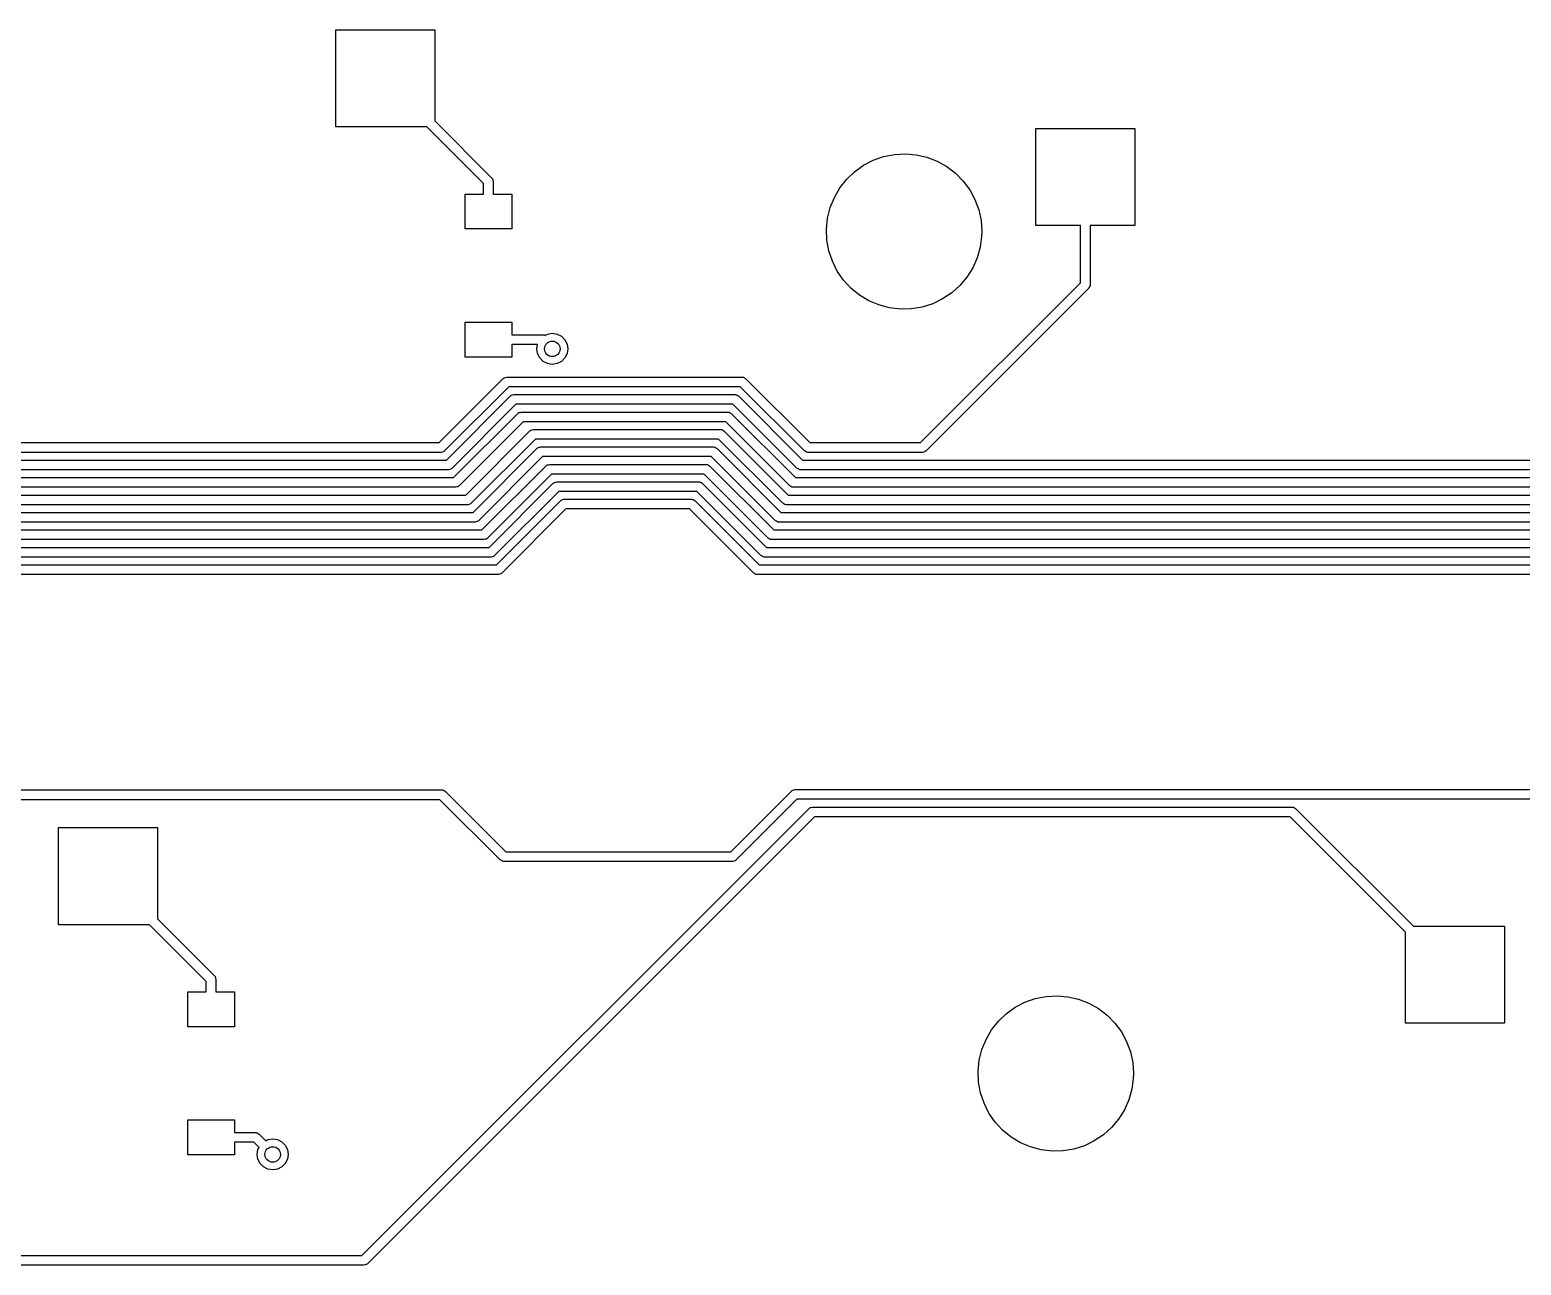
# Model space of a CAD drawing. Extents: x -27 to 355, y -108 to 35.
# Drawn here: x 8.59 to 47, y -106.12 to -74.31 of the extents above; entities that cross this region are included whole.
import ezdxf

# ---------------------------------------------------------------- set-up
doc = ezdxf.new("R2010")
doc.units = 0
doc.layers.add('BLACK', color=7, linetype='CONTINUOUS')

msp = doc.modelspace()

# ---------------------------------------------------------------- linework, layer by layer
at = {"layer": 'BLACK', "linetype": 'CONTINUOUS'}
for p, q in [((16.4733, -76.8053), (16.4733, -74.3053)), ((16.4733, -74.3053), (19.0233, -74.3053)), ((19.0233, -74.3053), (19.0233, -76.6535)), ((18.8215, -76.8053), (16.4733, -76.8053)), ((20.2812, -78.2651), (18.8215, -76.8053)), ((19.0233, -76.6535), (20.4946, -78.1249)), ((34.5025, -79.3453), (34.5025, -76.8453)), ((34.5025, -76.8453), (37.0525, -76.8453)), ((37.0525, -76.8453), (37.0525, -79.3453)), ((30.3178, -77.6652), (30.5844, -77.5716)), ((30.5844, -77.5716), (30.8614, -77.5165)), ((30.8614, -77.5165), (31.1435, -77.5009)), ((31.1435, -77.5009), (31.425, -77.5253)), ((31.425, -77.5253), (31.7002, -77.5891)), ((29.6328, -78.1547), (29.8373, -77.9597)), ((29.8373, -77.9597), (30.0671, -77.7954)), ((30.0671, -77.7954), (30.3178, -77.6652)), ((31.7002, -77.5891), (31.9637, -77.691)), ((31.9637, -77.691), (32.2101, -77.8291)), ((32.2101, -77.8291), (32.4347, -78.0005)), ((20.2812, -78.5353), (20.2812, -78.2651)), ((20.4946, -78.1249), (20.508, -78.1427)), ((20.508, -78.1427), (20.5114, -78.1458)), ((20.5114, -78.1458), (20.5122, -78.1485)), ((20.5122, -78.1485), (20.5161, -78.1537)), ((20.5161, -78.1537), (20.5226, -78.1838)), ((20.5226, -78.1838), (20.5312, -78.2133)), ((20.5312, -78.2133), (20.5312, -78.5353)), ((29.4579, -78.3765), (29.6328, -78.1547)), ((32.4347, -78.0005), (32.6329, -78.2018)), ((32.6329, -78.2018), (32.8008, -78.429)), ((19.8062, -79.4353), (19.8062, -78.5353)), ((19.8062, -78.5353), (20.2812, -78.5353)), ((20.5312, -78.5353), (21.0062, -78.5353)), ((21.0062, -78.5353), (21.0062, -79.4353)), ((29.21, -78.8827), (29.316, -78.6208)), ((29.316, -78.6208), (29.4579, -78.3765)), ((32.8008, -78.429), (32.9349, -78.6777)), ((32.9349, -78.6777), (33.0327, -78.9427)), ((29.1419, -79.1568), (29.21, -78.8827)), ((33.0327, -78.9427), (33.0921, -79.2189)), ((21.0062, -79.4353), (19.8062, -79.4353)), ((29.1131, -79.4379), (29.1419, -79.1568)), ((29.1242, -79.7202), (29.1131, -79.4379)), ((33.0921, -79.2189), (33.1121, -79.5007)), ((33.1121, -79.5007), (33.1082, -79.6263)), ((35.6525, -79.3453), (34.5025, -79.3453)), ((35.6525, -80.8214), (35.6525, -79.3453)), ((37.0525, -79.3453), (35.9025, -79.3453)), ((35.9025, -79.3453), (35.9025, -80.8732)), ((29.1749, -79.9981), (29.1242, -79.7202)), ((33.1082, -79.6263), (33.0705, -79.9063)), ((29.2643, -80.2661), (29.1749, -79.9981)), ((29.3906, -80.5188), (29.2643, -80.2661)), ((32.9939, -80.1782), (32.8796, -80.4366)), ((33.0705, -79.9063), (32.9939, -80.1782)), ((29.5512, -80.7512), (29.3906, -80.5188)), ((32.8796, -80.4366), (32.7301, -80.6763)), ((29.743, -80.9586), (29.5512, -80.7512)), ((29.9621, -81.137), (29.743, -80.9586)), ((31.5348, -84.9391), (35.6525, -80.8214)), ((35.8659, -80.9616), (31.675, -85.1525)), ((32.5484, -80.8925), (32.3379, -81.081)), ((32.7301, -80.6763), (32.5484, -80.8925)), ((35.8806, -80.9346), (35.8659, -80.9616)), ((35.8974, -80.9087), (35.8806, -80.9346)), ((35.8983, -80.9023), (35.8974, -80.9087)), ((35.8996, -80.8998), (35.8983, -80.9023)), ((35.9025, -80.8732), (35.8993, -80.8952)), ((35.8993, -80.8952), (35.8996, -80.8998)), ((30.2041, -81.2827), (29.9621, -81.137)), ((30.4643, -81.3929), (30.2041, -81.2827)), ((30.7373, -81.4653), (30.4643, -81.3929)), ((31.8483, -81.3603), (31.579, -81.4454)), ((32.103, -81.238), (31.8483, -81.3603)), ((32.3379, -81.081), (32.103, -81.238)), ((31.0179, -81.4985), (30.7373, -81.4653)), ((31.3003, -81.4918), (31.0179, -81.4985)), ((31.579, -81.4454), (31.3003, -81.4918)), ((19.8062, -82.7353), (19.8062, -81.8353)), ((19.8062, -81.8353), (21.0062, -81.8353)), ((21.0062, -81.8353), (21.0062, -82.1603)), ((21.0062, -82.1603), (21.8125, -82.1603)), ((21.8125, -82.1603), (21.8345, -82.1635)), ((21.8345, -82.1635), (21.8391, -82.1632)), ((21.8391, -82.1632), (21.8416, -82.1645)), ((21.8416, -82.1645), (21.848, -82.1654)), ((21.848, -82.1654), (21.8626, -82.1749)), ((21.8626, -82.1749), (21.9264, -82.1424)), ((21.9264, -82.1424), (22.05, -82.1228)), ((22.05, -82.1228), (22.1736, -82.1424)), ((22.1736, -82.1424), (22.2851, -82.1992)), ((21.6678, -82.4103), (21.0062, -82.4103)), ((21.0062, -82.4103), (21.0062, -82.7353)), ((21.65, -82.5228), (21.6678, -82.4103)), ((21.6696, -82.6464), (21.65, -82.5228)), ((22.2851, -82.1992), (22.3736, -82.2877)), ((22.3736, -82.2877), (22.4304, -82.3992)), ((22.4304, -82.3992), (22.45, -82.5228)), ((22.45, -82.5228), (22.4304, -82.6464)), ((21.0062, -82.7353), (19.8062, -82.7353)), ((21.7264, -82.7579), (21.6696, -82.6464)), ((21.8149, -82.8464), (21.7264, -82.7579)), ((21.9264, -82.9032), (21.8149, -82.8464)), ((22.05, -82.9228), (21.9264, -82.9032)), ((22.1736, -82.9032), (22.05, -82.9228)), ((22.2851, -82.8464), (22.1736, -82.9032)), ((22.3736, -82.7579), (22.2851, -82.8464)), ((22.4304, -82.6464), (22.3736, -82.7579)), ((19.1354, -84.9391), (20.7877, -83.2869)), ((20.7877, -83.2869), (20.8056, -83.2735)), ((20.8056, -83.2735), (20.8086, -83.27)), ((20.8086, -83.27), (20.8113, -83.2693)), ((20.8113, -83.2693), (20.8165, -83.2654)), ((20.8165, -83.2654), (20.8466, -83.2589)), ((20.8466, -83.2589), (20.8761, -83.2502)), ((20.8761, -83.2502), (26.9421, -83.2502)), ((26.9421, -83.2502), (26.9641, -83.2534)), ((26.9641, -83.2534), (26.9687, -83.2531)), ((26.9687, -83.2531), (26.9712, -83.2545)), ((26.9712, -83.2545), (26.9776, -83.2554)), ((26.9776, -83.2554), (27.0035, -83.2721)), ((27.0035, -83.2721), (27.0305, -83.2869)), ((27.0305, -83.2869), (28.6828, -84.9391)), ((20.9279, -83.5002), (19.2756, -85.1525)), ((26.8903, -83.5002), (20.9279, -83.5002)), ((20.9739, -83.7364), (20.9918, -83.7231)), ((20.9918, -83.7231), (20.9948, -83.7196)), ((20.9948, -83.7196), (20.9975, -83.7188)), ((20.9975, -83.7188), (21.0027, -83.7149)), ((21.0027, -83.7149), (21.0328, -83.7084)), ((21.0328, -83.7084), (21.0623, -83.6998)), ((21.0623, -83.6998), (26.7559, -83.6998)), ((26.7559, -83.6998), (26.7779, -83.703)), ((26.7779, -83.703), (26.7825, -83.7026)), ((26.7825, -83.7026), (26.785, -83.704)), ((26.785, -83.704), (26.7914, -83.7049)), ((26.7914, -83.7049), (26.8173, -83.7216)), ((26.8173, -83.7216), (26.8443, -83.7364)), ((28.5426, -85.1525), (26.8903, -83.5002)), ((19.3216, -85.3887), (20.9739, -83.7364)), ((21.1141, -83.9498), (19.4618, -85.602)), ((26.7041, -83.9498), (21.1141, -83.9498)), ((28.3564, -85.602), (26.7041, -83.9498)), ((26.8443, -83.7364), (28.4966, -85.3887)), ((19.5078, -85.8382), (21.1601, -84.1859)), ((21.3003, -84.3993), (19.648, -86.0516)), ((21.1601, -84.1859), (21.178, -84.1726)), ((21.178, -84.1726), (21.181, -84.1691)), ((21.181, -84.1691), (21.1837, -84.1683)), ((21.1837, -84.1683), (21.1889, -84.1644)), ((21.1889, -84.1644), (21.219, -84.1579)), ((21.219, -84.1579), (21.2485, -84.1493)), ((21.2485, -84.1493), (26.5697, -84.1493)), ((26.5179, -84.3993), (21.3003, -84.3993)), ((28.1702, -86.0516), (26.5179, -84.3993)), ((26.5697, -84.1493), (26.5917, -84.1525)), ((26.5917, -84.1525), (26.5963, -84.1521)), ((26.5963, -84.1521), (26.5988, -84.1535)), ((26.5988, -84.1535), (26.6052, -84.1544)), ((26.6052, -84.1544), (26.6311, -84.1711)), ((26.6311, -84.1711), (26.6581, -84.1859)), ((26.6581, -84.1859), (28.3104, -85.8382)), ((19.8226, -86.2877), (21.4749, -84.6354)), ((21.6151, -84.8488), (19.9628, -86.5011)), ((21.4749, -84.6354), (21.4927, -84.6221)), ((21.4927, -84.6221), (21.4958, -84.6186)), ((21.4958, -84.6186), (21.4985, -84.6178)), ((21.4985, -84.6178), (21.5036, -84.6139)), ((21.5036, -84.6139), (21.5337, -84.6075)), ((21.5337, -84.6075), (21.5633, -84.5988)), ((21.5633, -84.5988), (26.3835, -84.5988)), ((26.3317, -84.8488), (21.6151, -84.8488)), ((27.984, -86.5011), (26.3317, -84.8488)), ((26.3835, -84.5988), (26.4055, -84.602)), ((26.4055, -84.602), (26.4101, -84.6017)), ((26.4101, -84.6017), (26.4126, -84.603)), ((26.4126, -84.603), (26.419, -84.6039)), ((26.419, -84.6039), (26.4449, -84.6206)), ((26.4449, -84.6206), (26.4719, -84.6354)), ((26.4719, -84.6354), (28.1242, -86.2877)), ((19.1872, -85.1891), (4.81719, -85.1891)), ((4.86896, -84.9391), (19.1354, -84.9391)), ((19.2168, -85.1805), (19.1872, -85.1891)), ((19.2469, -85.174), (19.2168, -85.1805)), ((19.2521, -85.1701), (19.2469, -85.174)), ((19.2548, -85.1693), (19.2521, -85.1701)), ((19.2578, -85.1658), (19.2548, -85.1693)), ((19.2756, -85.1525), (19.2578, -85.1658)), ((20.0088, -86.7372), (21.6611, -85.0849)), ((21.6611, -85.0849), (21.6789, -85.0716)), ((21.6789, -85.0716), (21.682, -85.0681)), ((21.682, -85.0681), (21.6847, -85.0673)), ((21.6847, -85.0673), (21.6898, -85.0635)), ((21.6898, -85.0635), (21.7199, -85.057)), ((21.7199, -85.057), (21.7495, -85.0483)), ((21.7495, -85.0483), (26.1973, -85.0483)), ((26.1973, -85.0483), (26.2193, -85.0515)), ((26.2193, -85.0515), (26.2239, -85.0512)), ((26.2239, -85.0512), (26.2264, -85.0525)), ((26.2264, -85.0525), (26.2328, -85.0535)), ((26.2328, -85.0535), (26.2587, -85.0702)), ((26.2587, -85.0702), (26.2857, -85.0849)), ((26.2857, -85.0849), (27.938, -86.7372)), ((28.5696, -85.1673), (28.5426, -85.1525)), ((28.5955, -85.184), (28.5696, -85.1673)), ((28.6019, -85.1849), (28.5955, -85.184)), ((28.6044, -85.1863), (28.6019, -85.1849)), ((28.609, -85.1859), (28.6044, -85.1863)), ((28.631, -85.1891), (28.609, -85.1859)), ((31.5866, -85.1891), (28.631, -85.1891)), ((28.6828, -84.9391), (31.5348, -84.9391)), ((31.6161, -85.1805), (31.5866, -85.1891)), ((31.6462, -85.174), (31.6161, -85.1805)), ((31.6514, -85.1701), (31.6462, -85.174)), ((31.6541, -85.1693), (31.6514, -85.1701)), ((31.6571, -85.1658), (31.6541, -85.1693)), ((31.675, -85.1525), (31.6571, -85.1658)), ((19.3734, -85.6387), (4.63099, -85.6387)), ((4.68277, -85.3887), (19.3216, -85.3887)), ((19.403, -85.63), (19.3734, -85.6387)), ((19.4331, -85.6235), (19.403, -85.63)), ((19.4382, -85.6196), (19.4331, -85.6235)), ((19.441, -85.6188), (19.4382, -85.6196)), ((19.444, -85.6154), (19.441, -85.6188)), ((19.4618, -85.602), (19.444, -85.6154)), ((21.8013, -85.2983), (20.149, -86.9506)), ((20.2378, -87.1867), (21.8901, -85.5345)), ((26.1455, -85.2983), (21.8013, -85.2983)), ((21.8901, -85.5345), (21.908, -85.5211)), ((21.908, -85.5211), (21.911, -85.5176)), ((21.911, -85.5176), (21.9137, -85.5169)), ((21.9137, -85.5169), (21.9189, -85.513)), ((21.9189, -85.513), (21.949, -85.5065)), ((21.949, -85.5065), (21.9785, -85.4978)), ((21.9785, -85.4978), (26.0111, -85.4978)), ((26.0111, -85.4978), (26.0331, -85.501)), ((26.0331, -85.501), (26.0377, -85.5007)), ((26.0377, -85.5007), (26.0402, -85.5021)), ((26.0402, -85.5021), (26.0466, -85.503)), ((26.0466, -85.503), (26.0725, -85.5197)), ((26.0725, -85.5197), (26.0995, -85.5345)), ((26.0995, -85.5345), (27.7518, -87.1867)), ((27.7978, -86.9506), (26.1455, -85.2983)), ((28.3834, -85.6168), (28.3564, -85.602)), ((28.4093, -85.6335), (28.3834, -85.6168)), ((28.4157, -85.6344), (28.4093, -85.6335)), ((28.4182, -85.6358), (28.4157, -85.6344)), ((28.4228, -85.6355), (28.4182, -85.6358)), ((28.4448, -85.6387), (28.4228, -85.6355)), ((51.3591, -85.6387), (28.4448, -85.6387)), ((28.4966, -85.3887), (51.3074, -85.3887)), ((4.49657, -85.8382), (19.5078, -85.8382)), ((22.0303, -85.7478), (20.378, -87.4001)), ((20.424, -87.6363), (22.0763, -85.984)), ((25.9593, -85.7478), (22.0303, -85.7478)), ((22.0763, -85.984), (22.0942, -85.9706)), ((22.0942, -85.9706), (22.0972, -85.9672)), ((22.0972, -85.9672), (22.0999, -85.9664)), ((22.0999, -85.9664), (22.1051, -85.9625)), ((22.1051, -85.9625), (22.1352, -85.956)), ((22.1352, -85.956), (22.1647, -85.9474)), ((22.1647, -85.9474), (25.8249, -85.9474)), ((25.8249, -85.9474), (25.8469, -85.9506)), ((25.8469, -85.9506), (25.8515, -85.9502)), ((25.8515, -85.9502), (25.854, -85.9516)), ((25.854, -85.9516), (25.8604, -85.9525)), ((25.8604, -85.9525), (25.8863, -85.9692)), ((25.8863, -85.9692), (25.9133, -85.984)), ((25.9133, -85.984), (27.5656, -87.6363)), ((27.6116, -87.4001), (25.9593, -85.7478)), ((28.3104, -85.8382), (70.7482, -85.8382)), ((4.31037, -86.2877), (19.8226, -86.2877)), ((19.5596, -86.0882), (4.44479, -86.0882)), ((19.5892, -86.0795), (19.5596, -86.0882)), ((19.6193, -86.073), (19.5892, -86.0795)), ((19.6244, -86.0692), (19.6193, -86.073)), ((19.6272, -86.0684), (19.6244, -86.0692)), ((19.6302, -86.0649), (19.6272, -86.0684)), ((19.648, -86.0516), (19.6302, -86.0649)), ((22.2165, -86.1974), (20.5642, -87.8496)), ((25.7731, -86.1974), (22.2165, -86.1974)), ((22.2625, -86.4335), (22.2804, -86.4202)), ((22.2804, -86.4202), (22.2834, -86.4167)), ((22.2834, -86.4167), (22.2861, -86.4159)), ((22.2861, -86.4159), (22.2913, -86.412)), ((22.2913, -86.412), (22.3214, -86.4055)), ((22.3214, -86.4055), (22.3509, -86.3969)), ((22.3509, -86.3969), (25.6387, -86.3969)), ((25.6387, -86.3969), (25.6607, -86.4001)), ((25.6607, -86.4001), (25.6653, -86.3997)), ((25.6653, -86.3997), (25.6678, -86.4011)), ((25.6678, -86.4011), (25.6742, -86.402)), ((25.6742, -86.402), (25.7001, -86.4187)), ((25.7001, -86.4187), (25.7271, -86.4335)), ((27.4254, -87.8496), (25.7731, -86.1974)), ((28.1242, -86.2877), (72.6607, -86.2877)), ((28.1972, -86.0663), (28.1702, -86.0516)), ((28.2231, -86.083), (28.1972, -86.0663)), ((28.2295, -86.084), (28.2231, -86.083)), ((28.232, -86.0853), (28.2295, -86.084)), ((28.2366, -86.085), (28.232, -86.0853)), ((28.2586, -86.0882), (28.2366, -86.085)), ((70.8, -86.0882), (28.2586, -86.0882)), ((4.12417, -86.7372), (20.0088, -86.7372)), ((19.8744, -86.5377), (4.25859, -86.5377)), ((19.9039, -86.529), (19.8744, -86.5377)), ((19.934, -86.5226), (19.9039, -86.529)), ((19.9392, -86.5187), (19.934, -86.5226)), ((19.9419, -86.5179), (19.9392, -86.5187)), ((19.9449, -86.5144), (19.9419, -86.5179)), ((19.9628, -86.5011), (19.9449, -86.5144)), ((20.6102, -88.0858), (22.2625, -86.4335)), ((22.4027, -86.6469), (20.7504, -88.2992)), ((25.5869, -86.6469), (22.4027, -86.6469)), ((27.2392, -88.2992), (25.5869, -86.6469)), ((25.7271, -86.4335), (27.3794, -88.0858)), ((27.938, -86.7372), (72.8469, -86.7372)), ((28.011, -86.5159), (27.984, -86.5011)), ((28.0369, -86.5326), (28.011, -86.5159)), ((28.0433, -86.5335), (28.0369, -86.5326)), ((28.0458, -86.5348), (28.0433, -86.5335)), ((28.0504, -86.5345), (28.0458, -86.5348)), ((28.0724, -86.5377), (28.0504, -86.5345)), ((72.7125, -86.5377), (28.0724, -86.5377)), ((3.93797, -87.1867), (20.2378, -87.1867)), ((20.0606, -86.9872), (4.0724, -86.9872)), ((20.0901, -86.9786), (20.0606, -86.9872)), ((20.1202, -86.9721), (20.0901, -86.9786)), ((20.1254, -86.9682), (20.1202, -86.9721)), ((20.1281, -86.9674), (20.1254, -86.9682)), ((20.1311, -86.9639), (20.1281, -86.9674)), ((20.149, -86.9506), (20.1311, -86.9639)), ((27.7518, -87.1867), (73.0331, -87.1867)), ((27.8248, -86.9654), (27.7978, -86.9506)), ((27.8507, -86.9821), (27.8248, -86.9654)), ((27.8571, -86.983), (27.8507, -86.9821)), ((27.8596, -86.9844), (27.8571, -86.983)), ((27.8642, -86.984), (27.8596, -86.9844)), ((27.8862, -86.9872), (27.8642, -86.984)), ((72.8987, -86.9872), (27.8862, -86.9872)), ((20.2896, -87.4367), (3.8862, -87.4367)), ((20.3192, -87.4281), (20.2896, -87.4367)), ((20.3493, -87.4216), (20.3192, -87.4281)), ((20.3544, -87.4177), (20.3493, -87.4216)), ((20.3572, -87.4169), (20.3544, -87.4177)), ((20.3602, -87.4134), (20.3572, -87.4169)), ((20.378, -87.4001), (20.3602, -87.4134)), ((27.6386, -87.4149), (27.6116, -87.4001)), ((27.6645, -87.4316), (27.6386, -87.4149)), ((27.6709, -87.4325), (27.6645, -87.4316)), ((27.6734, -87.4339), (27.6709, -87.4325)), ((27.678, -87.4335), (27.6734, -87.4339)), ((27.7, -87.4367), (27.678, -87.4335)), ((73.0849, -87.4367), (27.7, -87.4367)), ((20.4758, -87.8863), (3.7, -87.8863)), ((3.75178, -87.6363), (20.424, -87.6363)), ((20.5054, -87.8776), (20.4758, -87.8863)), ((20.5355, -87.8711), (20.5054, -87.8776)), ((20.5406, -87.8672), (20.5355, -87.8711)), ((20.5434, -87.8664), (20.5406, -87.8672)), ((20.5464, -87.863), (20.5434, -87.8664)), ((20.5642, -87.8496), (20.5464, -87.863)), ((27.4524, -87.8644), (27.4254, -87.8496)), ((27.4783, -87.8811), (27.4524, -87.8644)), ((27.4847, -87.882), (27.4783, -87.8811)), ((27.4872, -87.8834), (27.4847, -87.882)), ((27.4918, -87.8831), (27.4872, -87.8834)), ((27.5138, -87.8863), (27.4918, -87.8831)), ((73.2711, -87.8863), (27.5138, -87.8863)), ((27.5656, -87.6363), (73.2193, -87.6363)), ((20.662, -88.3358), (3.48798, -88.3358)), ((3.53976, -88.0858), (20.6102, -88.0858)), ((20.6916, -88.3271), (20.662, -88.3358)), ((20.7217, -88.3206), (20.6916, -88.3271)), ((20.7268, -88.3168), (20.7217, -88.3206)), ((20.7295, -88.316), (20.7268, -88.3168)), ((20.7326, -88.3125), (20.7295, -88.316)), ((20.7504, -88.2992), (20.7326, -88.3125)), ((27.2662, -88.3139), (27.2392, -88.2992)), ((27.2921, -88.3306), (27.2662, -88.3139)), ((27.2985, -88.3316), (27.2921, -88.3306)), ((27.301, -88.3329), (27.2985, -88.3316)), ((27.3056, -88.3326), (27.301, -88.3329)), ((27.3276, -88.3358), (27.3056, -88.3326)), ((73.4573, -88.3358), (27.3276, -88.3358)), ((27.3794, -88.0858), (73.4055, -88.0858)), ((3.59015, -93.8849), (19.2099, -93.8849)), ((19.2099, -93.8849), (19.2319, -93.888)), ((19.2319, -93.888), (19.2365, -93.8877)), ((19.2365, -93.8877), (19.239, -93.8891)), ((19.239, -93.8891), (19.2454, -93.89)), ((19.2454, -93.89), (19.2712, -93.9067)), ((19.2712, -93.9067), (19.2982, -93.9215)), ((19.2982, -93.9215), (20.8518, -95.475)), ((26.6482, -95.475), (28.2116, -93.9116)), ((28.2116, -93.9116), (28.2294, -93.8983)), ((28.2294, -93.8983), (28.2325, -93.8948)), ((28.2325, -93.8948), (28.2352, -93.894)), ((28.2352, -93.894), (28.2404, -93.8901)), ((28.2404, -93.8901), (28.2705, -93.8837)), ((28.2705, -93.8837), (28.3, -93.875)), ((28.3, -93.875), (70.8, -93.875)), ((19.1581, -94.1349), (3.64192, -94.1349)), ((17.1482, -105.875), (28.6621, -94.3611)), ((20.7116, -95.6884), (19.1581, -94.1349)), ((28.3518, -94.125), (26.7884, -95.6884)), ((70.7482, -94.125), (28.3518, -94.125)), ((28.6621, -94.3611), (28.6799, -94.3478)), ((28.6799, -94.3478), (28.6829, -94.3443)), ((28.6829, -94.3443), (28.6857, -94.3435)), ((28.6857, -94.3435), (28.6908, -94.3397)), ((28.6908, -94.3397), (28.7209, -94.3332)), ((28.7209, -94.3332), (28.7505, -94.3245)), ((28.7505, -94.3245), (41.1067, -94.3245)), ((41.1067, -94.3245), (41.1288, -94.3277)), ((41.1288, -94.3277), (41.1333, -94.3274)), ((41.1333, -94.3274), (41.1358, -94.3287)), ((41.1358, -94.3287), (41.1422, -94.3297)), ((41.1422, -94.3297), (41.1681, -94.3464)), ((41.1681, -94.3464), (41.1951, -94.3611)), ((41.1951, -94.3611), (44.2293, -97.3953)), ((9.3295, -97.3553), (9.3295, -94.8553)), ((9.3295, -94.8553), (11.8795, -94.8553)), ((11.8795, -94.8553), (11.8795, -97.2035)), ((28.8023, -94.5745), (17.2884, -106.088)), ((41.0549, -94.5745), (28.8023, -94.5745)), ((44.0275, -97.5471), (41.0549, -94.5745)), ((20.8518, -95.475), (26.6482, -95.475)), ((20.7386, -95.7032), (20.7116, -95.6884)), ((20.7645, -95.7199), (20.7386, -95.7032)), ((20.7709, -95.7208), (20.7645, -95.7199)), ((20.7734, -95.7221), (20.7709, -95.7208)), ((20.778, -95.7218), (20.7734, -95.7221)), ((20.8, -95.725), (20.778, -95.7218)), ((26.7, -95.725), (20.8, -95.725)), ((26.7295, -95.7163), (26.7, -95.725)), ((26.7596, -95.7099), (26.7295, -95.7163)), ((26.7648, -95.706), (26.7596, -95.7099)), ((26.7675, -95.7052), (26.7648, -95.706)), ((26.7706, -95.7017), (26.7675, -95.7052)), ((26.7884, -95.6884), (26.7706, -95.7017)), ((11.6777, -97.3553), (9.3295, -97.3553)), ((13.1375, -98.8151), (11.6777, -97.3553)), ((11.8795, -97.2035), (13.3509, -98.6749)), ((44.0275, -99.8953), (44.0275, -97.5471)), ((44.2293, -97.3953), (46.5775, -97.3953)), ((46.5775, -97.3953), (46.5775, -99.8953)), ((13.3509, -98.6749), (13.3642, -98.6927)), ((13.3642, -98.6927), (13.3677, -98.6958)), ((13.3677, -98.6958), (13.3685, -98.6985)), ((13.3685, -98.6985), (13.3724, -98.7037)), ((13.3724, -98.7037), (13.3788, -98.7338)), ((12.6625, -99.9853), (12.6625, -99.0853)), ((12.6625, -99.0853), (13.1375, -99.0853)), ((13.1375, -99.0853), (13.1375, -98.8151)), ((13.3788, -98.7338), (13.3875, -98.7633)), ((13.3875, -98.7633), (13.3875, -99.0853)), ((13.3875, -99.0853), (13.8625, -99.0853)), ((13.8625, -99.0853), (13.8625, -99.9853)), ((33.9731, -99.4832), (34.2238, -99.353)), ((34.2238, -99.353), (34.4904, -99.2594)), ((34.4904, -99.2594), (34.7674, -99.2043)), ((34.7674, -99.2043), (35.0495, -99.1887)), ((35.0495, -99.1887), (35.331, -99.2131)), ((35.331, -99.2131), (35.6062, -99.2769)), ((35.6062, -99.2769), (35.8697, -99.3788)), ((35.8697, -99.3788), (36.1161, -99.5169)), ((33.3639, -100.064), (33.5388, -99.8425)), ((33.5388, -99.8425), (33.7433, -99.6475)), ((33.7433, -99.6475), (33.9731, -99.4832)), ((36.1161, -99.5169), (36.3407, -99.6883)), ((36.3407, -99.6883), (36.5389, -99.8896)), ((13.8625, -99.9853), (12.6625, -99.9853)), ((33.222, -100.309), (33.3639, -100.064)), ((36.5389, -99.8896), (36.7068, -100.117)), ((36.7068, -100.117), (36.8409, -100.365)), ((46.5775, -99.8953), (44.0275, -99.8953)), ((33.0479, -100.845), (33.116, -100.57)), ((33.116, -100.57), (33.222, -100.309)), ((36.8409, -100.365), (36.9387, -100.631)), ((36.9387, -100.631), (36.9981, -100.907)), ((33.0191, -101.126), (33.0479, -100.845)), ((36.9981, -100.907), (37.0181, -101.188)), ((33.0302, -101.408), (33.0191, -101.126)), ((37.0142, -101.314), (36.9765, -101.594)), ((37.0181, -101.188), (37.0142, -101.314)), ((33.0809, -101.686), (33.0302, -101.408)), ((33.1703, -101.954), (33.0809, -101.686)), ((36.9765, -101.594), (36.8999, -101.866)), ((33.2966, -102.207), (33.1703, -101.954)), ((36.7856, -102.124), (36.6361, -102.364)), ((36.8999, -101.866), (36.7856, -102.124)), ((12.6625, -103.285), (12.6625, -102.385)), ((12.6625, -102.385), (13.8625, -102.385)), ((13.8625, -102.385), (13.8625, -102.71)), ((33.4572, -102.439), (33.2966, -102.207)), ((33.649, -102.646), (33.4572, -102.439)), ((36.6361, -102.364), (36.4544, -102.58)), ((13.8625, -102.71), (14.4125, -102.71)), ((14.4125, -102.71), (14.4345, -102.713)), ((14.4345, -102.713), (14.4391, -102.713)), ((14.4391, -102.713), (14.4416, -102.715)), ((14.4416, -102.715), (14.448, -102.715)), ((14.448, -102.715), (14.4739, -102.732)), ((14.4739, -102.732), (14.5009, -102.747)), ((14.5009, -102.747), (14.6734, -102.919)), ((14.6734, -102.919), (14.7264, -102.892)), ((14.7264, -102.892), (14.85, -102.873)), ((14.85, -102.873), (14.9736, -102.892)), ((14.9736, -102.892), (15.0851, -102.949)), ((33.8681, -102.825), (33.649, -102.646)), ((34.1101, -102.971), (33.8681, -102.825)), ((36.009, -102.926), (35.7543, -103.048)), ((36.2439, -102.769), (36.009, -102.926)), ((36.4544, -102.58), (36.2439, -102.769)), ((13.8625, -103.285), (12.6625, -103.285)), ((14.3607, -102.96), (13.8625, -102.96)), ((13.8625, -102.96), (13.8625, -103.285)), ((14.4966, -103.096), (14.3607, -102.96)), ((14.45, -103.273), (14.4696, -103.149)), ((14.4696, -103.396), (14.45, -103.273)), ((14.4696, -103.149), (14.4966, -103.096)), ((15.0851, -102.949), (15.1736, -103.038)), ((15.1736, -103.038), (15.2304, -103.149)), ((15.2304, -103.149), (15.25, -103.273)), ((15.25, -103.273), (15.2304, -103.396)), ((34.3703, -103.081), (34.1101, -102.971)), ((34.6433, -103.153), (34.3703, -103.081)), ((34.9239, -103.186), (34.6433, -103.153)), ((35.2063, -103.18), (34.9239, -103.186)), ((35.485, -103.133), (35.2063, -103.18)), ((35.7543, -103.048), (35.485, -103.133)), ((14.5264, -103.508), (14.4696, -103.396)), ((14.6149, -103.596), (14.5264, -103.508)), ((14.7264, -103.653), (14.6149, -103.596)), ((14.85, -103.673), (14.7264, -103.653)), ((14.9736, -103.653), (14.85, -103.673)), ((15.0851, -103.596), (14.9736, -103.653)), ((15.1736, -103.508), (15.0851, -103.596)), ((15.2304, -103.396), (15.1736, -103.508)), ((-11.5482, -105.875), (17.1482, -105.875)), ((17.2, -106.125), (-11.6, -106.125)), ((17.2295, -106.116), (17.2, -106.125)), ((17.2596, -106.11), (17.2295, -106.116)), ((17.2648, -106.106), (17.2596, -106.11)), ((17.2675, -106.105), (17.2648, -106.106)), ((17.2706, -106.102), (17.2675, -106.105)), ((17.2884, -106.088), (17.2706, -106.102))]:
    msp.add_line(p, q, dxfattribs=at)
at = {"layer": 'BLACK'}
for centre in [(22.05, -82.5228), (14.85, -103.273)]:
    msp.add_circle(centre, 0.2, dxfattribs=at)

doc.saveas('drawing.dxf')
